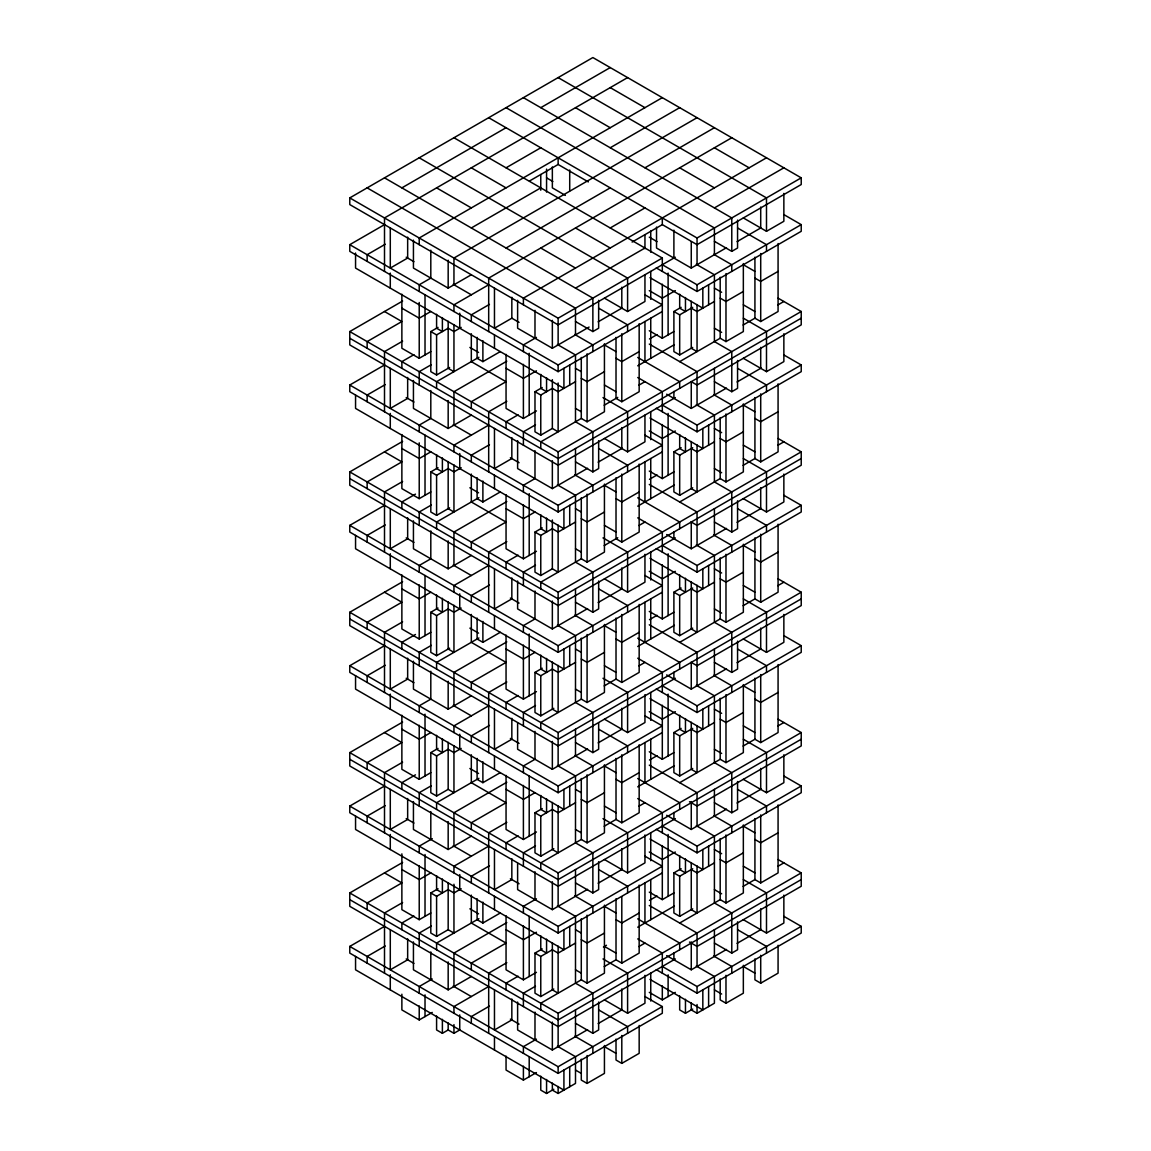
<?xml version="1.0" encoding="UTF-8"?>
<svg xmlns="http://www.w3.org/2000/svg" width="1151" height="1151" viewBox="0 0 1151 1151"><rect width="100%" height="100%" fill="white"/><g stroke="black" fill="none" stroke-linecap="round" stroke-linejoin="round"><path stroke-width="1.5" d="M675.335 257.205L558.134 324.87L349.775 204.576L349.775 197.9L592.866 57.55L801.225 177.844L801.225 184.534L697.046 244.674L662.314 224.632L632.115 242.07M401.872 187.872L506.052 127.718M540.769 107.676L610.231 67.578M627.597 77.606L384.506 217.942L384.506 271.406M662.314 311.504L558.134 371.658L349.775 251.364L349.775 244.674L384.506 224.632M506.052 167.816L540.769 147.774M385.254 244.242L367.14 254.702L367.14 261.392M662.314 97.648L419.223 237.998L419.223 244.674M529.446 181.038L558.134 164.478L588.334 181.916M471.32 227.97L540.769 187.872M610.231 147.774L679.68 107.676M697.046 117.704L453.954 258.04L453.954 284.772M675.335 397.555L558.134 465.22L349.775 344.926L349.775 331.56L402.62 301.044M506.052 248.026L610.231 187.872M644.948 167.816L714.411 127.718M413.439 240.171L413.439 268.068L448.171 288.124L471.32 274.758M430.805 311.518L419.223 318.194L401.872 308.166M731.777 137.746L488.686 278.096L488.686 331.56M488.686 284.772L453.954 304.828L453.954 311.504M402.62 341.156L384.506 351.616L384.506 411.756M449.609 367.486L436.589 374.996L430.805 371.658L430.805 331.56L438.042 327.388M610.231 227.97L644.948 207.914M662.314 451.854L558.134 512.008L349.775 391.714L349.775 385.024L384.506 364.982M430.805 331.56L436.589 334.898L448.171 328.222L453.954 331.56L461.191 327.388M489.434 304.396L471.32 314.856L471.32 321.532M413.943 354.666L401.872 361.63L401.872 368.32M401.872 294.224L401.872 348.264L419.223 358.292L430.805 351.616M766.494 157.802L523.403 298.138L523.403 304.828M385.254 384.592L367.14 395.052L367.14 401.742M431.308 364.68L419.223 371.658L419.223 385.024M519.072 322.366L511.835 318.194L494.47 328.222L494.47 288.124M575.5 288.124L644.948 248.026M714.411 207.914L783.86 167.816M478.874 357.27L436.589 381.686L436.589 388.362M477.104 337.372L477.104 358.292L482.888 361.63L500.253 351.616M349.775 197.9L558.134 318.194L662.314 258.04L662.314 271.406M488.686 117.704L697.046 237.998L801.225 177.844M536.438 337.401L523.403 344.926L523.403 351.616M506.8 361.198L453.954 391.714L453.954 425.122M517.619 300.325L517.619 328.222L552.351 348.264L589.082 327.057M598.146 321.82L622.303 307.878M656.53 227.092L656.53 248.026L691.262 268.068L726.482 247.724M737.057 241.624L761.214 227.682M675.335 537.905L558.134 605.57L349.775 485.276L349.775 471.91L402.62 441.394M575.5 321.532L592.866 331.56L598.649 328.222L598.649 300.325M604.433 298.138L627.597 311.504L644.948 301.49L644.948 274.758M714.411 241.336L731.777 251.364L737.561 248.026L737.561 220.129M743.345 217.942L766.494 231.308L783.86 221.294L783.86 193.397M536.438 370.823L523.403 378.348L506.052 368.32M675.335 290.627L662.314 298.138L649.293 290.627M413.439 380.521L413.439 408.418L448.171 428.474L471.32 415.108M349.775 244.674L558.134 364.982L662.314 304.828L644.948 294.8M662.314 264.73L697.046 284.772L801.225 224.632L801.225 231.308L697.046 291.462L656.271 267.924M506.8 401.296L488.686 411.756L488.686 471.91M430.805 451.854L419.223 458.544L401.872 448.516M558.134 382.995L558.134 431.812L552.351 428.46L540.769 435.15L534.985 431.812L534.985 391.714L542.222 387.527M692.701 347.429L679.68 354.954L673.896 351.616L673.896 311.518L681.133 307.331M488.686 425.122L453.954 445.178L453.954 451.854M534.985 391.714L540.769 395.052L552.351 388.362L558.134 391.714L575.5 381.686M673.896 311.518L679.68 314.856L692.701 307.331M402.62 481.492L384.506 491.952L384.506 552.106M518.123 414.806L506.052 421.784L506.052 428.474M649.481 338.969L657.034 334.61M714.411 301.49L697.046 311.518L691.262 308.166M449.609 507.836L436.589 515.346L430.805 512.008L430.805 471.91L438.042 467.738M506.052 354.364L506.052 408.418L523.403 418.446L536.438 410.921M604.433 371.658L587.082 381.686L581.284 378.348M639.165 351.616L621.799 361.63L616.015 358.292M649.293 330.725L662.314 338.25L673.896 331.56M743.345 291.462L725.979 301.49L720.195 298.138M778.076 271.406L760.71 281.434L754.927 278.096M662.314 592.204L558.134 652.358L349.775 532.064L349.775 525.374L384.506 505.332M430.805 471.91L436.589 475.248L448.171 468.572L453.954 471.91L461.191 467.738M489.434 444.746L471.32 455.206L471.32 461.882M415.453 494.139L401.872 501.98L401.872 508.67M535.488 424.834L523.403 431.812L523.403 445.178M637.726 365.817L674.4 344.638M401.872 434.574L401.872 488.614L419.223 498.642L430.805 491.952M385.254 524.942L367.14 535.402L367.14 542.078M431.308 505.03L419.223 512.008L419.223 525.374M581.543 418.302L540.769 441.84L540.769 448.516M604.189 405.224L617.77 397.383M638.92 385.168L644.948 381.686M679.68 361.63L720.454 338.092M743.1 325.028L755.171 318.05M777.817 304.972L783.86 301.49M581.284 357.414L581.284 418.446L587.082 421.784L604.433 411.756L604.433 343.761M616.015 337.372L616.015 398.39L621.799 401.728L639.165 391.714L639.165 323.719M720.195 277.218L720.195 338.25L725.979 341.588L743.345 331.56L743.345 263.565M754.927 257.177L754.927 318.194L760.71 321.532L778.076 311.518L778.076 243.523M478.874 497.62L436.589 522.036L436.589 528.712M349.775 331.56L558.134 451.854L801.225 311.518L801.225 324.884L697.046 385.024L691.003 381.542M477.104 477.723L477.104 498.642L482.888 501.98L500.253 491.952M801.225 318.194L558.134 458.544L349.775 338.25M506.8 501.548L453.954 532.064L453.954 565.472M517.619 440.675L517.619 468.572L552.351 488.614L587.585 468.27M598.146 462.17L622.303 448.228M666.659 394.217L691.262 408.418L726.482 388.074M737.057 381.974L761.214 368.032M675.335 678.256L558.134 745.92L349.775 625.626L349.775 612.26L402.62 581.744M575.5 461.882L592.866 471.91L598.649 468.572L598.649 440.675M604.433 438.488L627.597 451.854L644.948 441.84L644.948 415.108M714.411 381.686L731.777 391.714L737.561 388.362L737.561 360.479M743.345 358.292L766.494 371.658L783.86 361.63L783.86 333.747M534.985 512.008L523.403 518.684L506.052 508.67M675.335 430.978L662.314 438.488L649.293 430.978M413.439 520.871L413.439 548.768L448.171 568.81L471.32 555.444M349.775 385.024L558.134 505.318L662.314 445.178L644.948 435.15M662.314 405.08L697.046 425.122L801.225 364.982L801.225 371.658L697.046 431.812L656.271 408.274M506.8 541.646L488.686 552.106L488.686 612.26M430.805 592.204L419.223 598.894L401.872 588.866M558.134 525.086L558.134 572.162L552.351 568.81L540.769 575.5L534.985 572.162L534.985 532.064L542.222 527.877M692.701 487.779L679.68 495.304L673.896 491.952L673.896 451.854L681.133 447.681M488.686 565.472L453.954 585.528L453.954 592.204M534.985 532.064L540.769 535.402L552.351 528.712L558.134 532.064L575.5 522.036M673.896 451.854L679.68 455.206L692.701 447.681M402.62 621.842L384.506 632.302L384.506 692.456M518.123 555.156L506.052 562.134L506.052 568.81M649.481 479.32L657.034 474.96M714.411 441.84L697.046 451.854L691.262 448.516M449.609 648.186L436.589 655.696L430.805 652.358L430.805 612.26L438.042 608.073M506.052 494.714L506.052 548.768L523.403 558.796L536.438 551.271M604.433 512.008L587.082 522.036L581.284 518.684M639.165 491.952L621.799 501.98L616.015 498.642M649.293 471.076L662.314 478.586L673.896 471.91M743.345 431.812L725.979 441.84L720.195 438.488M778.076 411.756L760.71 421.784L754.927 418.446M662.314 732.554L558.134 792.708L349.775 672.4L349.775 665.724L384.506 645.668M430.805 612.26L436.589 615.598L448.171 608.922L453.954 612.26L461.191 608.073M489.434 585.082L471.32 595.542L471.32 602.232M415.453 634.489L401.872 642.33L401.872 649.02M535.488 565.184L523.403 572.162L523.403 585.528M637.726 506.167L674.4 484.988M401.872 574.924L401.872 628.964L419.223 638.992L430.805 632.302M385.254 665.292L367.14 675.752L367.14 682.428M431.308 645.38L419.223 652.358L419.223 665.724M581.543 558.652L540.769 582.176L540.769 588.866M604.189 545.574L617.77 537.718M638.92 525.518L644.948 522.036M679.68 501.98L720.454 478.442M743.1 465.378L755.171 458.4M777.817 445.322L783.86 441.84M581.284 497.764L581.284 558.796L587.082 562.134L604.433 552.106L604.433 484.111M616.015 477.723L616.015 538.74L621.799 542.078L639.165 532.064L639.165 464.069M720.195 417.568L720.195 478.586L725.979 481.938L743.345 471.91L743.345 403.915M754.927 397.527L754.927 458.544L760.71 461.882L778.076 451.854L778.076 383.858M478.874 637.971L436.589 662.386L436.589 669.062M349.775 471.91L558.134 592.204L801.225 451.854L801.225 465.22L697.046 525.374L691.003 521.892M477.104 618.073L477.104 638.992L482.888 642.33L500.253 632.302M801.225 458.544L558.134 598.894L349.775 478.586M506.8 641.898L453.954 672.4L453.954 705.822M517.619 581.025L517.619 608.908L552.351 628.964L587.585 608.62M598.146 602.52L622.303 588.578M666.659 534.568L691.262 548.768L726.482 528.424M737.057 522.324L761.214 508.382M675.335 818.606L558.134 886.27L349.775 765.976L349.775 752.61L402.62 722.094M575.5 602.232L592.866 612.26L598.649 608.908L598.649 581.025M604.433 578.838L627.597 592.204L644.948 582.176L644.948 554.293M714.411 522.036L731.777 532.064L737.561 528.712L737.561 500.814M743.345 498.642L766.494 512.008L783.86 501.98L783.86 474.083M534.985 652.358L523.403 659.034L506.052 649.02M675.335 571.328L662.314 578.838L649.293 571.328M413.439 661.221L413.439 689.118L448.171 709.16L471.32 695.794M349.775 525.374L558.134 645.668L662.314 585.528L644.948 575.5M662.314 545.43L697.046 565.472L801.225 505.332L801.225 512.008L697.046 572.162L656.271 548.624M506.8 681.996L488.686 692.456L488.686 752.61M430.805 732.554L419.223 739.244L401.872 729.216M553.789 708.325L540.769 715.85L534.985 712.498L534.985 672.4L542.222 668.227M692.701 628.129L679.68 635.654L673.896 632.302L673.896 592.204L681.133 588.032M488.686 705.822L453.954 725.878L453.954 732.554M534.985 672.4L540.769 675.752L552.351 669.062L558.134 672.4L575.5 662.386M673.896 592.204L679.68 595.556L692.701 588.032M402.62 762.192L384.506 772.652L384.506 832.806M518.123 695.506L506.052 702.484L506.052 709.16M649.481 619.67L657.034 615.31M714.411 582.176L697.046 592.204L691.262 588.866M453.954 745.632L453.954 792.708L448.171 789.37L436.589 796.046L430.805 792.708L430.805 752.61L438.042 748.423M506.052 635.064L506.052 689.118L523.403 699.132L536.438 691.622M604.433 652.358L587.082 662.386L581.284 659.034M639.165 632.302L621.799 642.33L616.015 638.992M649.293 611.426L662.314 618.936L673.896 612.26M743.345 572.162L725.979 582.176L720.195 578.838M778.076 552.106L760.71 562.134L754.927 558.796M662.314 872.904L558.134 933.058L349.775 812.75L349.775 806.074L384.506 786.018M430.805 752.61L436.589 755.948L448.171 749.258L453.954 752.61L461.191 748.423M489.434 725.432L471.32 735.892L471.32 742.582M415.453 774.839L401.872 782.68L401.872 789.37M535.488 705.534L523.403 712.498L523.403 725.878M637.726 646.502L674.4 625.338M401.872 715.26L401.872 769.314L419.223 779.342L430.805 772.652M385.254 805.642L367.14 816.102L367.14 822.778M431.308 785.73L419.223 792.708L419.223 806.074M581.543 698.988L540.769 722.526L540.769 729.216M604.189 685.924L616.26 678.946M638.92 665.868L644.948 662.386M679.68 642.33L720.454 618.792M743.1 605.714L755.171 598.75M777.817 585.672L783.86 582.19M581.284 638.114L581.284 699.132L587.082 702.484L604.433 692.456L604.433 624.461M616.015 618.073L616.015 679.09L621.799 682.428L639.165 672.4L639.165 604.404M720.195 557.918L720.195 618.936L725.979 622.288L743.345 612.26L743.345 544.265M754.927 537.877L754.927 598.894L760.71 602.232L778.076 592.204L778.076 524.209M478.874 778.321L436.589 802.736L436.589 809.412M349.775 612.26L558.134 732.554L801.225 592.204L801.225 605.57L697.046 665.724L691.003 662.242M477.104 758.423L477.104 779.342L482.888 782.68L500.253 772.652M801.225 598.894L558.134 739.244L349.775 618.936M506.8 782.248L453.954 812.75L453.954 846.172M432.258 838.647L419.223 846.172L419.223 852.848M517.619 723.116L517.619 749.258L552.351 769.314L587.585 748.97M598.146 742.87L622.303 728.928M666.659 674.918L691.262 689.118L726.482 668.774M737.057 662.674L761.214 648.718M675.335 958.956L558.134 1026.62L349.775 906.326L349.775 892.96L402.62 862.444M575.5 742.582L592.866 752.61L598.649 749.258L598.649 723.116M604.433 719.188L627.597 732.554L644.948 722.526L644.948 694.629M714.411 662.386L731.777 672.4L737.561 669.062L737.561 641.165M743.345 638.992L766.494 652.358L783.86 642.33L783.86 614.433M534.985 792.708L523.403 799.384L506.052 789.356M675.335 711.678L662.314 719.188L649.293 711.678M413.439 801.571L413.439 829.468L448.171 849.51L471.32 836.144M349.775 665.724L558.134 786.018L662.314 725.878L644.948 715.85M662.314 685.78L697.046 705.822L801.225 645.668L801.225 652.358L697.046 712.512L656.271 688.974M506.8 822.346L488.686 832.806L488.686 892.946M430.805 872.904L419.223 879.594L401.872 869.566M553.789 848.675L540.769 856.2L534.985 852.848L534.985 812.75L542.222 808.577M692.701 768.48L679.68 775.99L673.896 772.652L673.896 732.554L681.133 728.382M488.686 846.172L453.954 866.214L453.954 872.904M534.985 812.75L540.769 816.102L552.351 809.412L558.134 812.75L575.5 802.722M673.896 732.554L679.68 735.892L692.701 728.382M402.62 902.542L384.506 913.002L384.506 973.156M518.123 835.856L506.052 842.834L506.052 849.51M649.481 760.02L657.034 755.66M714.411 722.526L697.046 732.554L691.262 729.216M453.954 884.241L453.954 933.058L448.171 929.706L436.589 936.396L430.805 933.058L430.805 892.96L438.042 888.773M506.052 775.414L506.052 829.468L523.403 839.482L536.438 831.972M604.433 792.708L587.082 802.722L581.284 799.384M639.165 772.652L621.799 782.68L616.015 779.342M649.293 751.776L662.314 759.286L673.896 752.61M743.345 712.512L725.979 722.526L720.195 719.188M778.076 692.456L760.71 702.484L754.927 699.146M644.948 996.55L662.314 1006.564L662.314 1013.254L558.134 1073.394L349.775 953.1L349.775 946.424L384.506 926.368M430.805 892.96L436.589 896.298L448.171 889.608L453.954 892.96L461.191 888.773M489.434 865.782L471.32 876.242L471.32 882.932M413.943 916.052L401.872 923.03L401.872 929.706M535.488 845.884L523.403 852.848L523.403 866.214M637.726 786.852L674.4 765.688M401.872 853.869L401.872 909.664L419.223 919.692L430.805 913.002M385.254 945.978L367.14 956.438L367.14 963.128M431.308 926.08L419.223 933.058L419.223 946.424M581.543 839.338L540.769 862.876L540.769 869.566M604.189 826.26L616.26 819.296M638.92 806.218L644.948 802.736M679.68 782.68L720.454 759.142M743.1 746.064L755.171 739.1M777.817 726.022L783.86 722.526M581.284 778.464L581.284 839.482L587.082 842.834L604.433 832.806L604.433 764.811M616.015 758.423L616.015 819.44L621.799 822.778L639.165 812.75L639.165 744.755M720.195 698.269L720.195 759.286L725.979 762.624L743.345 752.61L743.345 684.615M754.927 678.212L754.927 739.244L760.71 742.582L778.076 732.554L778.076 664.559M478.874 918.671L436.589 943.072L436.589 949.762M349.775 752.61L558.134 872.904L801.225 732.554L801.225 745.92L697.046 806.074L689.492 801.715M477.104 898.758L477.104 919.692L482.888 923.03L500.253 913.002M801.225 739.244L558.134 879.58L349.775 759.286M536.438 898.802L523.403 906.326L523.403 913.002M506.8 922.598L453.954 953.1L453.954 986.522M432.258 978.997L419.223 986.522L419.223 993.198M517.619 863.466L517.619 889.608L552.351 909.664L587.585 889.32M598.146 883.22L622.303 869.264M666.659 815.268L691.262 829.468L726.482 809.124M737.057 803.024L761.214 789.068M575.5 882.932L592.866 892.946L598.649 889.608L598.649 861.711M604.433 859.538L627.597 872.904L644.948 862.876L644.948 834.979M714.411 802.736L731.777 812.75L737.561 809.412L737.561 781.515M743.345 779.342L766.494 792.708L783.86 782.68L783.86 754.783M536.438 932.224L523.403 939.734L506.052 929.706M675.335 852.013L662.314 859.538L649.293 852.013M413.439 941.921L413.439 969.804L448.171 989.86L471.32 976.494M349.775 806.074L558.134 926.368L662.314 866.214L644.948 856.2M662.314 826.116L697.046 846.172L801.225 786.018L801.225 792.708L697.046 852.848L656.271 829.324M506.8 962.696L488.686 973.156L488.686 1033.296M401.872 994.219L401.872 1009.916L419.223 1019.93L432.258 1012.42M553.789 989.026L540.769 996.536L534.985 993.198L534.985 953.1L542.222 948.928M692.701 908.83L679.68 916.34L673.896 913.002L673.896 872.904L681.133 868.732M488.686 986.522L453.954 1006.564L453.954 1013.254M534.985 953.1L540.769 956.438L552.351 949.762L558.134 953.1L575.5 943.072M673.896 872.904L679.68 876.242L692.701 868.732M518.123 976.206L506.052 983.17L506.052 989.86M649.481 900.37L657.034 896.01M714.411 862.876L697.046 872.904L691.262 869.566M506.052 915.764L506.052 969.804L523.403 979.832L536.438 972.322M604.433 933.058L587.082 943.072L581.284 939.734M639.165 913.002L621.799 923.03L616.015 919.692M649.293 892.126L662.314 899.636L673.896 892.96M743.345 852.848L725.979 862.876L720.195 859.538M778.076 832.806L760.71 842.834L754.927 839.482M436.589 1016.016L436.589 1029.958L442.387 1033.296L448.171 1029.958L453.954 1033.296L459.738 1029.958L459.738 1014.923M489.434 1006.132L471.32 1016.592L471.32 1023.282M535.488 986.234L523.403 993.198L523.403 1006.564M603.426 947L606.448 945.259M637.726 927.202L674.4 906.024M581.543 979.688L540.769 1003.226L540.769 1009.916M604.189 966.61L616.26 959.646M638.92 946.568L644.948 943.072M679.68 923.03L720.454 899.492M743.1 886.414L755.171 879.436M777.817 866.372L783.86 862.876M581.284 918.815L581.284 979.832L587.082 983.17L604.433 973.156L604.433 905.161M616.015 898.758L616.015 959.79L621.799 963.128L639.165 953.1L639.165 885.105M720.195 838.619L720.195 899.636L725.979 902.974L743.345 892.96L743.345 824.965M754.927 818.562L754.927 879.594L760.71 882.932L778.076 872.904L778.076 804.909M349.775 892.96L558.134 1013.254L801.225 872.904L801.225 886.27L697.046 946.424L689.492 942.065M801.225 879.594L558.134 1019.93L349.775 899.636M536.438 1039.152L523.403 1046.662L523.403 1053.352M517.619 1002.061L517.619 1029.958L552.351 1050.014L587.585 1029.67M598.146 1023.57L622.303 1009.614M666.659 955.603L691.262 969.804L726.482 949.474M737.057 943.374L761.214 929.418M575.5 1023.282L592.866 1033.296L598.649 1029.958L598.649 1002.061M604.433 999.888L627.597 1013.254L644.948 1003.226L644.948 975.329M714.411 943.072L731.777 953.1L737.561 949.762L737.561 921.865M743.345 919.692L766.494 933.058L783.86 923.03L783.86 895.133M506.052 1056.114L506.052 1070.056L523.403 1080.084L536.438 1072.559M649.293 992.363L662.314 999.888L675.335 992.363M349.775 946.424L558.134 1066.718L662.314 1006.564M662.314 966.466L697.046 986.522L801.225 926.368L801.225 933.058L697.046 993.198L656.271 969.66M540.769 1076.156L540.769 1090.112L546.567 1093.45L553.789 1089.278M679.68 995.96L679.68 1009.916L685.464 1013.254L692.701 1009.082M552.351 1083.134L552.351 1090.112L558.134 1093.45L575.5 1083.422L575.5 1056.69L557.386 1046.23M691.262 1002.938L691.262 1009.916L697.046 1013.254L714.411 1003.226L714.411 976.494L696.283 966.034M581.284 1059.165L581.284 1080.084L587.082 1083.422L604.433 1073.394L604.433 1045.511M616.015 1039.108L616.015 1060.028L621.799 1063.38L639.165 1053.352L639.165 1025.455M720.195 978.969L720.195 999.888L725.979 1003.226L743.345 993.198L743.345 965.301M754.927 958.912L754.927 979.832L760.71 983.184L778.076 973.156L778.076 945.259M610.231 87.62L644.948 107.676M714.411 147.774L749.128 167.816M558.134 77.606L766.494 197.9L766.494 231.308M783.86 214.604L801.225 224.632M575.5 107.676L610.231 127.718M679.68 167.816L714.411 187.872M523.403 97.648L731.777 217.942L731.777 251.364M737.561 227.97L766.494 244.674L766.494 251.364M506.052 107.676L714.411 227.97L714.411 254.702M743.345 264.73L754.927 271.406M713.649 254.27L731.777 264.73L731.777 271.406M778.076 298.152L801.225 311.518M546.567 177.844L552.854 181.484M649.293 237.164L657.034 241.624M696.283 264.298L714.411 274.758L714.411 341.588L731.777 351.616L731.777 391.714M565.371 195.397L552.351 187.872L552.351 166.953M453.954 137.746L662.314 258.04M714.411 288.124L721.648 292.296M743.345 304.828L754.927 311.518M743.345 318.194L766.494 331.56L766.494 371.658M471.32 167.816L506.052 187.872M575.5 227.97L610.231 248.026M649.984 277.664L702.829 308.166L702.829 288.124M783.86 354.954L801.225 364.982M419.223 157.802L627.597 278.096L627.597 311.504M714.411 328.222L721.648 332.394M436.589 187.872L471.32 207.914M540.769 248.026L575.5 268.068M737.561 368.32L766.494 385.024L766.494 391.714M384.506 177.844L592.866 298.138L592.866 331.56M598.649 308.166L627.597 324.87L627.597 331.56M649.293 344.091L697.046 371.658L697.046 405.08M367.14 187.872L575.5 308.166L575.5 334.898M743.345 405.08L754.927 411.756M713.649 394.62L731.777 405.08L731.777 411.756M637.726 357.457L679.68 381.686L679.68 388.362M778.076 438.488L801.225 451.854M604.433 344.926L616.015 351.616M574.752 334.466L592.866 344.926L592.866 351.616M696.283 404.634L714.411 415.108L714.411 481.938L731.777 491.952L731.777 532.064M637.726 377.514L662.314 391.714L662.314 411.756M714.411 428.474L721.648 432.647M743.345 445.178L754.927 451.854M406.202 257.205L413.943 261.68M453.206 284.34L471.32 294.8M557.386 344.494L575.5 354.954L575.5 421.784L592.866 431.812L592.866 471.91M743.345 458.544L766.494 471.91L766.494 512.008M575.5 368.32L581.284 371.658M604.433 385.024L616.015 391.714M649.984 418.014L702.829 448.516L702.829 428.474M783.86 495.304L801.225 505.332M602.995 397.555L627.597 411.756L627.597 451.854M714.411 468.572L721.648 472.744M469.867 347.429L478.557 352.451M575.5 408.418L581.284 411.756M737.561 508.67L766.494 525.374L766.494 532.064M384.506 311.518L401.872 321.532L367.14 341.588L367.14 348.264M598.649 448.516L627.597 465.22L627.597 471.91M649.293 484.442L697.046 512.008L697.046 545.43M743.345 545.43L754.927 552.106M713.649 534.97L731.777 545.43L731.777 552.106M637.726 497.808L679.68 522.036L679.68 528.712M778.076 578.838L801.225 592.204M604.433 485.276L616.015 491.952M574.752 474.816L592.866 485.276L592.866 491.952M696.283 544.984L714.411 555.444L714.411 622.288L731.777 632.302L731.777 672.4M637.726 517.849L662.314 532.064L662.314 552.106M714.411 568.81L721.648 572.997M743.345 585.528L754.927 592.204M406.202 397.555L413.943 402.03M453.206 424.69L471.32 435.15M510.382 457.71L519.072 462.716M557.386 484.844L575.5 495.304L575.5 562.134L592.866 572.162L592.866 612.26M743.345 598.894L766.494 612.26L766.494 652.358M575.5 508.67L581.284 512.008M604.433 525.374L616.015 532.064M649.984 558.35L702.829 588.866L702.829 568.81M783.86 635.654L801.225 645.668M602.995 537.905L627.597 552.106L627.597 592.204M714.411 608.922L721.648 613.095M469.867 487.779L478.557 492.801M575.5 548.768L581.284 552.106M737.561 649.02L766.494 665.724L766.494 672.4M384.506 451.854L401.872 461.882L367.14 481.938L367.14 488.614M598.649 588.866L627.597 605.57L627.597 612.26M649.293 624.792L697.046 652.358L697.046 685.78M743.345 685.78L754.927 692.456M713.649 675.306L731.777 685.78L731.777 692.456M637.726 638.158L679.68 662.386L679.68 669.062M778.076 719.188L801.225 732.554M604.433 625.626L616.015 632.302M574.752 615.166L592.866 625.626L592.866 632.302M696.283 685.334L714.411 695.794L714.411 762.624L731.777 772.652L731.777 812.75M637.726 658.199L662.314 672.4L662.314 692.456M714.411 709.16L721.648 713.347M743.345 725.878L754.927 732.554M406.202 537.905L413.943 542.38M453.206 565.04L471.32 575.5M510.382 598.06L519.072 603.066M557.386 625.18L575.5 635.654L575.5 702.484L592.866 712.498L592.866 752.61M743.345 739.244L766.494 752.61L766.494 792.708M575.5 649.02L581.284 652.358M604.433 665.724L616.015 672.4M649.984 698.7L702.829 729.216L702.829 709.16M783.86 776.004L801.225 786.018M602.995 678.256L627.597 692.456L627.597 732.554M714.411 749.258L721.648 753.445M469.867 628.129L478.557 633.136M575.5 689.118L581.284 692.456M737.561 789.37L766.494 806.074L766.494 812.75M384.506 592.204L401.872 602.232L367.14 622.288L367.14 628.964M598.649 729.216L627.597 745.92L627.597 752.61M649.293 765.142L697.046 792.708L697.046 826.116M743.345 826.116L754.927 832.806M713.649 815.656L731.777 826.116L731.777 832.806M637.726 778.508L679.68 802.736L679.68 809.412M778.076 859.538L801.225 872.904M604.433 765.976L616.015 772.652M574.752 755.516L592.866 765.976L592.866 772.652M696.283 825.684L714.411 836.144L714.411 902.974L731.777 913.002L731.777 953.1M637.726 798.549L662.314 812.75L662.314 832.806M714.411 849.51L721.648 853.697M743.345 866.228L754.927 872.904M406.202 678.256L413.943 682.716M453.206 705.39L471.32 715.85M510.382 738.41L519.072 743.417M557.386 765.53L575.5 775.99L575.5 842.834L592.866 852.848L592.866 892.946M743.345 879.594L766.494 892.96L766.494 933.058M575.5 789.356L581.284 792.708M604.433 806.074L616.015 812.75M649.984 839.05L702.829 869.566L702.829 849.51M783.86 916.34L801.225 926.368M602.995 818.606L627.597 832.806L627.597 872.904M714.411 889.608L721.648 893.795M469.867 768.48L478.557 773.486M575.5 829.468L581.284 832.806M737.561 929.706L766.494 946.424L766.494 953.1M384.506 732.554L401.872 742.582L367.14 762.624L367.14 769.314M598.649 869.566L627.597 886.27L627.597 892.946M649.293 905.492L697.046 933.058L697.046 966.466M743.345 966.466L754.927 973.156M713.649 956.006L731.777 966.466L731.777 973.156M637.726 918.858L679.68 943.072L679.68 949.762M604.433 906.326L616.015 913.002M574.752 895.852L592.866 906.326L592.866 913.002M637.726 938.899L662.314 953.1L662.314 973.156M714.411 989.86L721.648 994.032M406.202 818.606L413.943 823.066M453.206 845.74L471.32 856.2M510.382 878.745L519.072 883.767M557.386 905.88L575.5 916.34L575.5 983.17L592.866 993.198L592.866 1033.296M575.5 929.706L581.284 933.058M604.433 946.424L616.015 953.1M649.984 979.4L702.829 1009.916L702.829 989.86M602.995 958.956L627.597 973.156L627.597 1013.254M469.867 908.83L478.557 913.836M575.5 969.804L581.284 973.156M384.506 872.904L401.872 882.932L367.14 902.974L367.14 909.664M598.649 1009.916L627.597 1026.62L627.597 1033.296M604.433 1046.662L616.015 1053.352M574.752 1036.202L592.866 1046.662L592.866 1053.352M406.202 958.956L413.943 963.416M453.206 986.076L471.32 996.55M510.382 1019.095L519.072 1024.117M575.5 1070.056L581.284 1073.394M760.71 207.051L760.71 227.97M760.71 253.537L760.71 321.532M760.71 347.401L760.71 368.32M760.71 393.887L760.71 461.882M760.71 487.751L760.71 508.67M760.71 534.237L760.71 602.232M760.71 628.101L760.71 649.02M760.71 674.587L760.71 742.582M760.71 768.436L760.71 789.37M760.71 814.937L760.71 882.932M760.71 908.786L760.71 929.706M760.71 955.287L760.71 983.184M725.979 273.593L725.979 341.588M725.979 413.943L725.979 481.938M725.979 554.293L725.979 622.288M725.979 694.643L725.979 762.624M725.979 834.979L725.979 902.974M725.979 975.329L725.979 1003.226M714.411 368.32L714.411 395.052M714.411 508.67L714.411 535.402M714.411 649.02L714.411 675.752M714.411 789.37L714.411 816.102M714.411 929.706L714.411 956.438M708.613 284.772L708.613 304.828M708.613 425.122L708.613 445.178M708.613 565.472L708.613 585.528M708.613 705.822L708.613 725.878M708.613 846.172L708.613 866.214M708.613 986.522L708.613 1006.564M697.046 237.998L697.046 264.73M697.046 284.772L697.046 291.462M697.046 304.54L697.046 351.616L691.262 348.264L691.262 301.202M697.046 425.122L697.046 431.812M697.046 444.89L697.046 491.952L691.262 488.614L691.262 441.538M697.046 565.472L697.046 572.162M697.046 585.24L697.046 632.302L691.262 628.964L691.262 581.888M697.046 705.822L697.046 712.512M697.046 725.576L697.046 772.652L691.262 769.314L691.262 722.238M697.046 846.172L697.046 852.848M697.046 865.926L697.046 913.002L691.262 909.664L691.262 862.588M697.046 986.522L697.046 993.198M697.046 1004.535L697.046 1013.254M691.262 241.911L691.262 268.068M691.262 382.261L691.262 408.418M691.262 522.612L691.262 548.768M691.262 662.962L691.262 689.118M691.262 801.571L691.262 829.468M691.262 941.921L691.262 969.804M685.464 297.562L685.464 311.518L679.68 308.166L679.68 294.224M685.464 437.912L685.464 451.854L679.68 448.516L679.68 434.574M685.464 578.262L685.464 592.204L679.68 588.866L679.68 574.924M685.464 718.612L685.464 732.554L679.68 729.216L679.68 715.26M685.464 858.963L685.464 872.904L679.68 869.566L679.68 855.61M685.464 999.298L685.464 1013.254M679.68 314.856L679.68 354.954M679.68 455.206L679.68 495.304M679.68 595.556L679.68 635.654M679.68 735.892L679.68 775.99M679.68 876.242L679.68 916.34M673.896 230.157L673.896 258.04M673.896 391.426L673.896 398.39M673.896 531.762L673.896 538.74M673.896 672.112L673.896 679.09M673.896 812.462L673.896 819.44M673.896 952.812L673.896 959.79M668.112 273.089L668.112 334.898M668.112 413.425L668.112 475.248M668.112 553.775L668.112 615.598M668.112 694.125L668.112 755.948M668.112 834.475L668.112 896.298M668.112 974.825L668.112 996.55M662.314 217.942L662.314 224.632M662.314 284.196L662.314 338.25M662.314 424.546L662.314 478.586M662.314 564.896L662.314 618.936M662.314 705.246L662.314 759.286M662.314 845.597L662.314 899.636M662.314 985.932L662.314 999.888M650.747 231.02L650.747 252.227M650.747 271.406L650.747 299.303M650.747 318.194L650.747 358.292M650.747 411.756L650.747 439.653M650.747 458.544L650.747 498.642M650.747 552.106L650.747 580.003M650.747 598.894L650.747 638.992M650.747 692.456L650.747 720.353M650.747 739.244L650.747 779.342M650.747 832.806L650.747 860.703M650.747 879.594L650.747 919.692M650.747 973.156L650.747 1001.053M644.948 234.66L644.948 248.602M644.948 321.532L644.948 361.63M644.948 461.882L644.948 501.98M644.948 602.232L644.948 642.33M644.948 742.582L644.948 782.68M644.948 882.932L644.948 923.03M621.799 287.246L621.799 308.166M621.799 333.732L621.799 401.728M621.799 427.596L621.799 448.516M621.799 474.083L621.799 542.078M621.799 567.947L621.799 588.866M621.799 614.433L621.799 682.428M621.799 708.297L621.799 729.216M621.799 754.783L621.799 822.778M621.799 848.647L621.799 869.566M621.799 896.874L621.799 963.128M621.799 988.982L621.799 1009.916M621.799 1035.483L621.799 1063.38M587.082 353.789L587.082 421.784M587.082 494.139L587.082 562.134M587.082 634.489L587.082 702.484M587.082 774.839L587.082 842.834M587.082 915.189L587.082 983.17M587.082 1055.525L587.082 1083.422M575.5 448.516L575.5 475.248M575.5 588.866L575.5 615.598M575.5 729.216L575.5 755.948M575.5 869.566L575.5 896.298M575.5 1009.916L575.5 1036.648M569.716 170.003L569.716 190.922M569.716 364.982L569.716 385.024M569.716 505.318L569.716 525.374M569.716 645.668L569.716 665.724M569.716 786.018L569.716 806.074M569.716 926.368L569.716 946.424M569.716 1066.718L569.716 1086.76M563.918 368.32L563.918 388.362L355.558 268.068L355.558 253.033M563.918 508.67L563.918 528.712L355.558 408.418L355.558 395.052M563.918 649.02L563.918 669.062L355.558 548.768L355.558 535.402M563.918 789.356L563.918 809.412L355.558 689.118L355.558 675.752M563.918 929.706L563.918 949.762L355.558 829.468L355.558 816.102M563.918 1070.056L563.918 1090.112L355.558 969.818L355.558 956.438M558.134 157.802L558.134 164.478M558.134 318.194L558.134 344.926M558.134 364.982L558.134 371.658M558.134 451.854L558.134 485.276M558.134 505.318L558.134 512.008M558.134 592.204L558.134 625.626M558.134 645.668L558.134 652.358M558.134 665.436L558.134 712.498L552.351 709.16L552.351 662.084M558.134 732.554L558.134 765.976M558.134 786.018L558.134 792.708M558.134 805.786L558.134 852.848L552.351 849.51L552.351 802.434M558.134 872.904L558.134 906.326M558.134 926.368L558.134 933.058M558.134 946.122L558.134 993.198L552.351 989.86L552.351 942.784M558.134 1013.254L558.134 1046.662M558.134 1066.718L558.134 1073.394M558.134 1086.472L558.134 1093.45M552.351 320.366L552.351 348.264M552.351 379.643L552.351 428.46M552.351 460.717L552.351 488.614M552.351 519.993L552.351 568.81M552.351 601.067L552.351 628.964M552.351 741.417L552.351 769.314M552.351 881.767L552.351 909.664M552.351 1022.117L552.351 1050.014M546.567 169.125L546.567 192.088M546.567 377.758L546.567 391.714L540.769 388.362L540.769 374.42M546.567 518.108L546.567 532.064L540.769 528.712L540.769 514.77M546.567 658.458L546.567 672.4L540.769 669.062L540.769 655.12M546.567 798.808L546.567 812.75L540.769 809.412L540.769 795.47M546.567 939.158L546.567 953.1L540.769 949.762L540.769 935.806M546.567 1079.509L546.567 1093.45M540.769 174.506L540.769 190.203M540.769 395.052L540.769 435.15M540.769 535.402L540.769 575.5M540.769 675.752L540.769 715.85M540.769 816.102L540.769 856.2M540.769 956.438L540.769 996.536M534.985 310.353L534.985 338.25M534.985 450.703L534.985 478.586L523.403 485.276L523.403 491.952M534.985 591.038L534.985 618.936L523.403 625.626L523.403 632.302M534.985 731.389L534.985 759.286L523.403 765.976L523.403 772.652M534.985 871.739L534.985 899.636M534.985 1012.089L534.985 1039.986M529.201 353.285L529.201 415.094M529.201 493.635L529.201 555.444M529.201 633.971L529.201 695.794M529.201 775.99L529.201 836.144M529.201 916.34L529.201 976.494M529.201 1056.69L529.201 1076.746M523.403 364.392L523.403 418.446M523.403 504.742L523.403 558.796M523.403 645.092L523.403 699.132M523.403 785.442L523.403 839.482M523.403 925.792L523.403 979.832M523.403 1066.143L523.403 1080.084M511.835 297.275L511.835 318.194M511.835 437.625L511.835 458.544L494.47 468.572L494.47 428.474M511.835 577.975L511.835 598.894L494.47 608.908L494.47 568.81M511.835 718.31L511.835 739.244L494.47 749.258L494.47 709.16M511.835 858.66L511.835 879.58L494.47 889.608L494.47 849.51M511.835 999.01L511.835 1019.93L494.47 1029.958L494.47 989.86M494.47 334.898L494.47 348.264M494.47 475.248L494.47 488.614M494.47 615.598L494.47 628.964M494.47 755.948L494.47 769.314M494.47 896.298L494.47 909.664M494.47 1036.648L494.47 1050.014M482.888 340.71L482.888 361.63M482.888 481.06L482.888 501.98M482.888 621.411L482.888 642.33M482.888 761.761L482.888 782.68M482.888 902.111L482.888 923.03M471.32 333.747L471.32 361.63L506.052 381.686L471.32 401.728L471.32 408.418M471.32 474.083L471.32 501.98L506.052 522.036L471.32 542.078L471.32 548.768M471.32 614.433L471.32 642.33L506.052 662.386L471.32 682.428L471.32 689.118M471.32 754.783L471.32 782.68L506.052 802.736L471.32 822.778L471.32 829.468M471.32 895.133L471.32 923.03L506.052 943.072L471.32 963.128L471.32 969.804M459.738 313.187L459.738 328.222M459.738 453.523L459.738 468.572M459.738 593.873L459.738 608.922M459.738 734.223L459.738 749.258M459.738 874.573L459.738 889.608M453.954 324.582L453.954 371.658L448.171 368.32L448.171 321.244M453.954 464.932L453.954 512.008L448.171 508.67L448.171 461.594M453.954 605.282L453.954 652.358L448.171 649.02L448.171 601.944M453.954 1024.591L453.954 1033.296M448.171 260.227L448.171 288.124M448.171 400.577L448.171 428.474M448.171 540.927L448.171 568.81M448.171 681.263L448.171 709.16M448.171 742.294L448.171 789.37M448.171 821.613L448.171 849.51M448.171 882.644L448.171 929.706M448.171 961.963L448.171 989.86M448.171 1022.98L448.171 1029.958M442.387 317.618L442.387 331.56L436.589 328.222L436.589 314.266M442.387 457.954L442.387 471.91L436.589 468.572L436.589 454.616M442.387 598.304L442.387 612.26L436.589 608.922L436.589 594.966M442.387 738.654L442.387 752.61L436.589 749.258L436.589 735.316M442.387 879.004L442.387 892.96L436.589 889.608L436.589 875.666M442.387 1019.354L442.387 1033.296M436.589 334.898L436.589 374.996M436.589 475.248L436.589 515.346M436.589 615.598L436.589 655.696M436.589 755.948L436.589 796.046M436.589 896.298L436.589 936.396M430.805 250.199L430.805 278.096L419.223 284.772L419.223 291.462M430.805 390.549L430.805 418.446L419.223 425.122L419.223 431.812M430.805 530.899L430.805 558.796L419.223 565.472L419.223 572.162M430.805 671.249L430.805 699.146L419.223 705.822L419.223 712.512M430.805 811.599L430.805 839.482M430.805 951.935L430.805 979.832M425.021 294.8L425.021 354.954M425.021 435.15L425.021 495.304M425.021 575.5L425.021 635.654M425.021 714.181L425.021 775.99M425.021 854.531L425.021 916.34M425.021 994.867L425.021 1016.592M419.223 302.497L419.223 358.292M419.223 442.847L419.223 498.642M419.223 584.938L419.223 638.992M419.223 725.288L419.223 779.342M419.223 865.638L419.223 919.692M419.223 1005.988L419.223 1019.93M407.655 237.12L407.655 258.04L390.29 268.068L390.29 227.97M407.655 377.47L407.655 398.39L390.29 408.418L390.29 368.32M407.655 517.821L407.655 538.74L390.29 548.768L390.29 508.67M407.655 658.171L407.655 679.09L390.29 689.118L390.29 649.02M407.655 798.521L407.655 819.44L390.29 829.468L390.29 789.37M407.655 938.871L407.655 959.79L390.29 969.804L390.29 929.706M390.29 273.089L390.29 288.124M390.29 413.425L390.29 428.474M390.29 553.775L390.29 568.81M390.29 694.125L390.29 709.16M390.29 834.475L390.29 849.51M390.29 974.825L390.29 989.86"/></g></svg>
